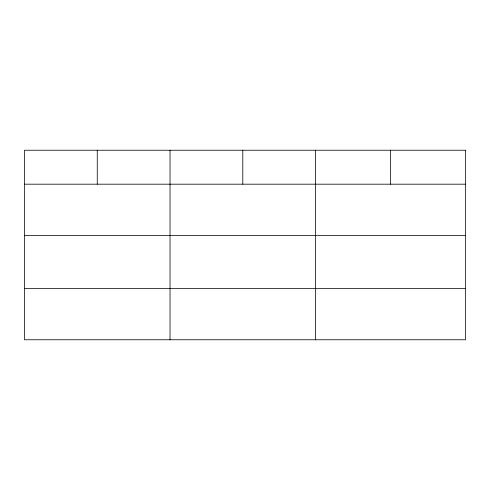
<?xml version="1.0" encoding="UTF-8"?>
<svg xmlns="http://www.w3.org/2000/svg" width="490" height="490" viewBox="0 0 490 490"><rect width="100%" height="100%" fill="white"/><g stroke="black" fill="none" stroke-linecap="round" stroke-linejoin="round"><path stroke-width="0.73" d="M24.5 184.185L465.5 184.185M24.5 235.525L465.5 235.525M24.5 288.426L465.5 288.426M390.53 150.234L390.53 184.185M315.56 150.234L315.56 339.766M242.795 150.234L242.795 184.185M170.03 150.234L170.03 339.766M97.265 150.234L97.265 184.185M465.5 150.234L24.5 150.234L24.5 339.766L465.5 339.766L465.5 150.234"/></g></svg>
